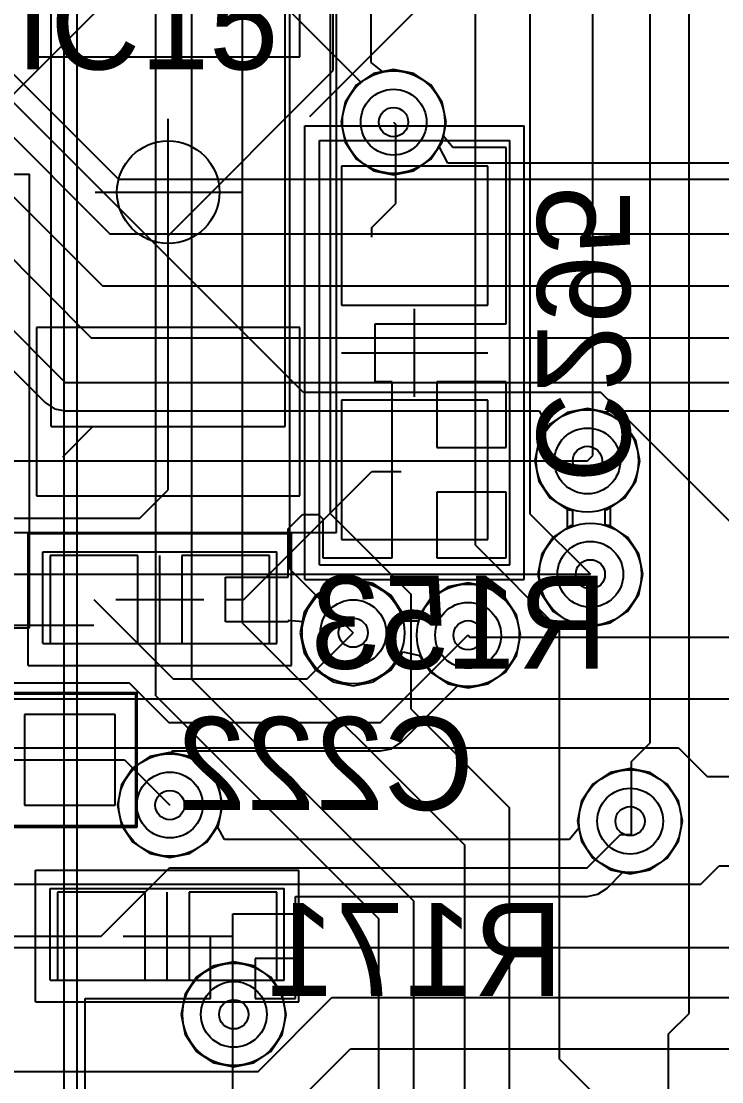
# Model space of a CAD drawing. Extents: x 28 to 300, y 18 to 330.
# Drawn here: x 179.59 to 184.38, y 114.7 to 121.95 of the extents above; entities that cross this region are included whole.
import ezdxf

# ---------------------------------------------------------------- set-up
doc = ezdxf.new("R2010")
doc.units = 0
for name, color, linetype in [('BOTTOMLAYER', 5, 'CONTINUOUS'), ('BOTTOMOVERLAY', 54, 'CONTINUOUS'), ('BOTTOMPASTE', 16, 'CONTINUOUS'), ('BOTTOMSOLDER', 6, 'CONTINUOUS'), ('DRILLDRAWING', 1, 'CONTINUOUS'), ('INTERNALPLANE1', 76, 'CONTINUOUS'), ('INTERNALPLANE6', 136, 'CONTINUOUS'), ('MECHANICAL14', 56, 'CONTINUOUS'), ('MECHANICAL15', 56, 'CONTINUOUS'), ('MECHANICAL16', 56, 'CONTINUOUS'), ('MIDLAYER1', 16, 'CONTINUOUS'), ('MIDLAYER3', 90, 'CONTINUOUS'), ('MULTILAYER', 9, 'CONTINUOUS'), ('TOPLAYER', 1, 'CONTINUOUS'), ('TOPOVERLAY', 2, 'CONTINUOUS'), ('VIAHOLELAYER', 16, 'CONTINUOUS')]:
    doc.layers.add(name, color=color, linetype=linetype)

msp = doc.modelspace()

# ---------------------------------------------------------------- linework, layer by layer
at = {"layer": 'BOTTOMLAYER'}
for p, q in [((181.7226, 121.6073), (181.7226, 123.5)), ((181.9816, 121.6639), (181.9816, 123.5)), ((179.694, 122.852), (179.694, 121.702)), ((181.494, 121.702), (181.494, 122.852)), ((178.8968, 120.807), (180.3668, 122.277)), ((179.694, 121.702), (181.494, 121.702)), ((180.594, 120.4787), (181.7226, 121.6073)), ((182.0601, 121.5995), (181.9816, 121.6639)), ((182.1346, 121.6143), (182.0601, 121.5995)), ((182.2719, 121.587), (182.1346, 121.6143)), ((182.3884, 121.5092), (182.2719, 121.587)), ((182.4662, 121.3927), (182.3884, 121.5092)), ((182.4935, 121.2554), (182.4662, 121.3927)), ((182.1346, 121.2554), (182.151, 121.239)), ((182.151, 120.7), (182.151, 121.239)), ((182.4746, 121.1603), (182.4935, 121.2554)), ((182.539, 121.0817), (182.4746, 121.1603)), ((182.905, 121.0817), (182.539, 121.0817)), ((182.905, 119.8777), (182.905, 121.0817)), ((182.778, 120.9547), (181.778, 120.9547)), ((181.778, 120.9547), (181.778, 120.0047)), ((182.778, 120.0047), (182.778, 120.9547)), ((181.9866, 120.5356), (182.1044, 120.6534)), ((182.1044, 120.6534), (182.151, 120.7)), ((181.9866, 120.4797), (181.9866, 120.5356)), ((180.594, 119.277), (180.594, 120.4787)), ((181.9866, 120.4688), (181.9866, 120.4797)), ((181.778, 120.0047), (182.778, 120.0047)), ((182.0076, 119.4817), (182.0076, 119.8777)), ((182.0076, 119.8777), (182.905, 119.8777)), ((181.494, 119.852), (179.694, 119.852)), ((179.694, 119.852), (179.694, 118.702)), ((181.494, 118.702), (181.494, 119.852)), ((182.1256, 119.4817), (182.0076, 119.4817)), ((182.1256, 118.8795), (182.1256, 119.4817)), ((182.905, 119.4817), (182.4304, 119.4817)), ((182.4304, 119.4817), (182.4304, 119.0321)), ((182.905, 119.0321), (182.905, 119.4817)), ((182.778, 119.3547), (181.778, 119.3547)), ((181.778, 119.3547), (181.778, 118.4047)), ((182.778, 118.4047), (182.778, 119.3547)), ((180.594, 118.7432), (180.594, 119.277)), ((183.4591, 119.2995), (183.3218, 119.2722)), ((183.5965, 119.2722), (183.4591, 119.2995)), ((183.3218, 119.2722), (183.2053, 119.1944)), ((183.7129, 119.1944), (183.5965, 119.2722)), ((179.874, 118.9694), (180.0772, 119.1726)), ((183.2053, 119.1944), (183.1275, 119.0779)), ((183.7907, 119.0779), (183.7129, 119.1944)), ((183.1275, 119.0779), (183.1002, 118.9406)), ((183.818, 118.9406), (183.7907, 119.0779)), ((182.4304, 119.0321), (182.905, 119.0321)), ((183.1002, 118.9406), (183.1275, 118.8032)), ((183.7907, 118.8032), (183.818, 118.9406)), ((181.1116, 117.9938), (181.9866, 118.8688)), ((181.9866, 118.8688), (182.1864, 118.8688)), ((182.1256, 118.2777), (182.1256, 118.8795)), ((183.1275, 118.8032), (183.2053, 118.6868)), ((183.7129, 118.6868), (183.7907, 118.8032)), ((179.694, 118.702), (181.494, 118.702)), ((180.4, 118.5492), (180.594, 118.7432)), ((182.905, 118.7273), (182.4304, 118.7273)), ((182.4304, 118.7273), (182.4304, 118.2777)), ((182.905, 118.2777), (182.905, 118.7273)), ((183.2053, 118.6868), (183.3218, 118.609)), ((183.5965, 118.609), (183.7129, 118.6868)), ((181.4136, 118.477), (181.5116, 118.575)), ((181.5116, 118.575), (181.621, 118.575)), ((181.621, 118.575), (181.621, 118.575)), ((181.621, 118.575), (181.621, 118.575)), ((181.621, 118.575), (181.651, 118.545)), ((183.3218, 118.609), (183.357, 118.602)), ((183.357, 118.602), (183.357, 118.5004)), ((183.5816, 118.6061), (183.5965, 118.609)), ((183.5816, 118.5045), (183.5816, 118.6061)), ((178.8968, 118.5492), (180.4, 118.5492)), ((181.651, 118.545), (181.651, 118.2777)), ((183.3421, 118.4975), (183.2257, 118.4197)), ((183.357, 118.5004), (183.3421, 118.4975)), ((183.6168, 118.4975), (183.5816, 118.5045)), ((183.7332, 118.4197), (183.6168, 118.4975)), ((181.4136, 118.4208), (181.4136, 118.477)), ((181.4136, 118.1462), (181.4136, 118.4208)), ((181.4136, 118.4208), (181.4136, 118.4208)), ((183.2257, 118.4197), (183.1479, 118.3032)), ((183.811, 118.3032), (183.7332, 118.4197)), ((181.778, 118.4047), (182.778, 118.4047)), ((180.3866, 118.2938), (179.7866, 118.2938)), ((179.7866, 118.2938), (179.7866, 117.6938)), ((180.3866, 117.6938), (180.3866, 118.2938)), ((181.2866, 118.2938), (180.6866, 118.2938)), ((180.6866, 118.2938), (180.6866, 117.6938)), ((181.2866, 117.6938), (181.2866, 118.2938)), ((181.651, 118.2777), (182.1256, 118.2777)), ((182.4304, 118.2777), (182.905, 118.2777)), ((183.1479, 118.3032), (183.1205, 118.1659)), ((183.8383, 118.1659), (183.811, 118.3032)), ((180.9863, 117.8414), (180.9863, 118.1462)), ((180.9863, 118.1462), (181.4136, 118.1462)), ((181.8589, 118.126), (181.7216, 118.0987)), ((181.9963, 118.0987), (181.8589, 118.126)), ((183.1205, 118.1659), (183.1479, 118.0285)), ((183.811, 118.0285), (183.8383, 118.1659)), ((181.7216, 118.0987), (181.6051, 118.0209)), ((182.1127, 118.0209), (181.9963, 118.0987)), ((182.5064, 118.0809), (182.39, 118.0031)), ((182.6438, 118.1082), (182.5064, 118.0809)), ((182.7811, 118.0809), (182.6438, 118.1082)), ((182.8976, 118.0031), (182.7811, 118.0809)), ((180.0866, 117.9938), (180.6283, 117.4521)), ((180.9866, 117.9938), (181.1116, 117.9938)), ((180.9866, 117.9938), (181.032, 117.9938)), ((181.6051, 118.0209), (181.5273, 117.9044)), ((182.1905, 117.9044), (182.1127, 118.0209)), ((182.39, 118.0031), (182.3122, 117.8867)), ((182.9754, 117.8867), (182.8976, 118.0031)), ((183.1479, 118.0285), (183.2257, 117.9121)), ((183.7332, 117.9121), (183.811, 118.0285)), ((181.5273, 117.9044), (181.5147, 117.8409)), ((182.2023, 117.845), (182.1905, 117.9044)), ((183.2257, 117.9121), (183.3421, 117.8343)), ((183.6168, 117.8343), (183.7332, 117.9121)), ((181.4136, 117.8414), (180.9863, 117.8414)), ((181.5147, 117.8409), (181.4136, 117.8509)), ((181.4136, 117.8509), (181.4136, 117.8414)), ((182.3039, 117.845), (182.2023, 117.845)), ((182.3122, 117.8867), (182.3039, 117.845)), ((183.0027, 117.7493), (182.9754, 117.8867)), ((183.3421, 117.8343), (183.4794, 117.807)), ((183.4794, 117.807), (183.6168, 117.8343)), ((176.2079, 117.8179), (180.0866, 117.8179)), ((181.544, 117.4521), (181.8589, 117.7671)), ((179.7866, 117.6938), (180.3866, 117.6938)), ((180.6866, 117.6938), (181.2866, 117.6938)), ((182.046, 117.1537), (182.6426, 117.7502)), ((182.6426, 117.7502), (182.6435, 117.7493)), ((182.6435, 117.7493), (182.6438, 117.7493)), ((182.9754, 117.612), (183.0027, 117.7493)), ((182.8976, 117.4955), (182.9754, 117.612)), ((182.7811, 117.4177), (182.8976, 117.4955)), ((176.4718, 117.4242), (180.3272, 117.4242)), ((180.3272, 117.4242), (180.5978, 117.1537)), ((180.6283, 117.4521), (181.544, 117.4521)), ((182.1834, 117.0163), (182.5718, 117.4047)), ((182.5718, 117.4047), (182.6438, 117.3904)), ((182.6438, 117.3904), (182.7811, 117.4177)), ((179.6118, 117.2092), (179.6118, 116.5892)), ((180.2318, 117.2092), (179.6118, 117.2092)), ((180.2318, 116.5892), (180.2318, 117.2092)), ((180.5978, 117.1537), (182.046, 117.1537)), ((180.6284, 116.9436), (180.62, 116.9594)), ((180.62, 116.9594), (182.046, 116.9594)), ((182.046, 116.9594), (182.1204, 116.9742)), ((182.1204, 116.9742), (182.1834, 117.0163)), ((179.9218, 116.8992), (180.2954, 116.8992)), ((180.2954, 116.8992), (180.6054, 116.5893)), ((180.7427, 116.9208), (180.6284, 116.9436)), ((180.8591, 116.8431), (180.7427, 116.9208)), ((180.9369, 116.7266), (180.8591, 116.8431)), ((183.7512, 116.8382), (183.6139, 116.8109)), ((183.8886, 116.8109), (183.7512, 116.8382)), ((183.6139, 116.8109), (183.4974, 116.7331)), ((184.005, 116.7331), (183.8886, 116.8109)), ((180.9643, 116.5893), (180.9369, 116.7266)), ((183.4974, 116.7331), (183.4196, 116.6167)), ((184.0828, 116.6167), (184.005, 116.7331)), ((183.4196, 116.6167), (183.3923, 116.4793)), ((184.1101, 116.4793), (184.0828, 116.6167)), ((179.6118, 116.5892), (180.2318, 116.5892)), ((180.9369, 116.4519), (180.9643, 116.5893)), ((180.9313, 116.4435), (180.9369, 116.4519)), ((183.3923, 116.4793), (183.4016, 116.4325)), ((184.0828, 116.342), (184.1101, 116.4793)), ((180.9792, 116.3539), (180.9313, 116.4435)), ((183.4016, 116.4325), (183.3372, 116.3539)), ((183.457, 116.1597), (183.6852, 116.3879)), ((183.6852, 116.3879), (183.7512, 116.3879)), ((183.7512, 116.3879), (183.7614, 116.3879)), ((183.3372, 116.3539), (180.9792, 116.3539)), ((184.005, 116.2255), (184.0828, 116.342)), ((183.8886, 116.1477), (184.005, 116.2255)), ((180.1366, 115.6938), (180.6025, 116.1597)), ((180.6025, 116.1597), (183.457, 116.1597)), ((183.5943, 116.0224), (183.7022, 116.1302)), ((183.7022, 116.1302), (183.7512, 116.1204)), ((183.7512, 116.1204), (183.8886, 116.1477)), ((183.5313, 115.9803), (183.5943, 116.0224)), ((180.4366, 115.9938), (179.8366, 115.9938)), ((179.8366, 115.9938), (179.8366, 115.3938)), ((180.4366, 115.3938), (180.4366, 115.9938)), ((181.3366, 115.9938), (180.7366, 115.9938)), ((180.7366, 115.9938), (180.7366, 115.3938)), ((181.3366, 115.3938), (181.3366, 115.9938)), ((181.4636, 115.8462), (181.4636, 115.9655)), ((181.4636, 115.9655), (183.457, 115.9655)), ((183.457, 115.9655), (183.5313, 115.9803)), ((181.0363, 115.6941), (181.0363, 115.8462)), ((181.0363, 115.8462), (181.4636, 115.8462)), ((178.7808, 115.6938), (180.1366, 115.6938)), ((180.8842, 115.2668), (180.8842, 115.6941)), ((180.8842, 115.6941), (181.0363, 115.6941)), ((181.0366, 115.1594), (181.0366, 115.6938)), ((181.4636, 115.5414), (181.189, 115.5414)), ((181.189, 115.5414), (181.189, 115.2668)), ((181.4636, 115.2668), (181.4636, 115.5414)), ((179.8366, 115.3938), (180.4366, 115.3938)), ((180.7366, 115.3938), (181.3366, 115.3938)), ((180.0264, 114.6208), (180.0264, 115.2668)), ((180.0264, 115.2668), (180.5636, 115.2668)), ((180.5636, 115.2668), (180.5636, 115.2668)), ((180.5636, 115.2668), (180.5636, 115.2668)), ((180.5636, 115.2668), (180.5636, 115.2668)), ((180.5636, 115.2668), (180.6096, 115.2668)), ((180.6096, 115.2668), (180.6096, 115.2668)), ((180.6096, 115.2668), (180.8842, 115.2668)), ((181.189, 115.2668), (181.4636, 115.2668)), ((181.0366, 114.1938), (181.0366, 115.1594))]:
    msp.add_line(p, q, dxfattribs=at)
for centre in [(182.1346, 121.2554), (183.4591, 118.9406), (183.4794, 118.1659), (181.8589, 117.7671), (182.6438, 117.7493), (180.6054, 116.5893), (183.7512, 116.4793), (181.0424, 115.1594)]:
    msp.add_circle(centre, 0.225, dxfattribs=at)
at = {"layer": 'BOTTOMOVERLAY'}
for p, q in [((181.5616, 121.2938), (182.4116, 122.1438)), ((179.794, 120.227), (179.794, 121.327)), ((181.394, 120.227), (181.394, 121.327)), ((181.778, 119.6797), (182.778, 119.6797))]:
    msp.add_line(p, q, dxfattribs=at)
at = {"layer": 'BOTTOMPASTE'}
for p, q in [((179.694, 122.852), (179.694, 121.702)), ((181.494, 121.702), (181.494, 122.852)), ((179.694, 121.702), (181.494, 121.702)), ((182.778, 120.9547), (181.778, 120.9547)), ((181.778, 120.9547), (181.778, 120.0047)), ((182.778, 120.0047), (182.778, 120.9547)), ((181.778, 120.0047), (182.778, 120.0047)), ((181.494, 119.852), (179.694, 119.852)), ((179.694, 119.852), (179.694, 118.702)), ((181.494, 118.702), (181.494, 119.852)), ((182.778, 119.3547), (181.778, 119.3547)), ((181.778, 119.3547), (181.778, 118.4047)), ((182.778, 118.4047), (182.778, 119.3547)), ((179.694, 118.702), (181.494, 118.702)), ((181.778, 118.4047), (182.778, 118.4047)), ((180.3866, 118.2938), (179.7866, 118.2938)), ((179.7866, 118.2938), (179.7866, 117.6938)), ((180.3866, 117.6938), (180.3866, 118.2938)), ((181.2866, 118.2938), (180.6866, 118.2938)), ((180.6866, 118.2938), (180.6866, 117.6938)), ((181.2866, 117.6938), (181.2866, 118.2938)), ((179.7866, 117.6938), (180.3866, 117.6938)), ((180.6866, 117.6938), (181.2866, 117.6938)), ((179.6118, 117.2092), (179.6118, 116.5892)), ((180.2318, 117.2092), (179.6118, 117.2092)), ((180.2318, 116.5892), (180.2318, 117.2092)), ((179.6118, 116.5892), (180.2318, 116.5892)), ((180.4366, 115.9938), (179.8366, 115.9938)), ((179.8366, 115.9938), (179.8366, 115.3938)), ((180.4366, 115.3938), (180.4366, 115.9938)), ((181.3366, 115.9938), (180.7366, 115.9938)), ((180.7366, 115.9938), (180.7366, 115.3938)), ((181.3366, 115.3938), (181.3366, 115.9938)), ((179.8366, 115.3938), (180.4366, 115.3938)), ((180.7366, 115.3938), (181.3366, 115.3938))]:
    msp.add_line(p, q, dxfattribs=at)
at = {"layer": 'BOTTOMSOLDER'}
for p, q in [((179.694, 122.852), (179.694, 121.702)), ((181.494, 121.702), (181.494, 122.852)), ((179.694, 121.702), (181.494, 121.702)), ((182.778, 120.9547), (181.778, 120.9547)), ((181.778, 120.9547), (181.778, 120.0047)), ((182.778, 120.0047), (182.778, 120.9547)), ((181.778, 120.0047), (182.778, 120.0047)), ((181.494, 119.852), (179.694, 119.852)), ((179.694, 119.852), (179.694, 118.702)), ((181.494, 118.702), (181.494, 119.852)), ((182.778, 119.3547), (181.778, 119.3547)), ((181.778, 119.3547), (181.778, 118.4047)), ((182.778, 118.4047), (182.778, 119.3547)), ((179.694, 118.702), (181.494, 118.702)), ((181.778, 118.4047), (182.778, 118.4047)), ((180.3866, 118.2938), (179.7866, 118.2938)), ((179.7866, 118.2938), (179.7866, 117.6938)), ((180.3866, 117.6938), (180.3866, 118.2938)), ((181.2866, 118.2938), (180.6866, 118.2938)), ((180.6866, 118.2938), (180.6866, 117.6938)), ((181.2866, 117.6938), (181.2866, 118.2938)), ((179.7866, 117.6938), (180.3866, 117.6938)), ((180.6866, 117.6938), (181.2866, 117.6938)), ((179.6118, 117.2092), (179.6118, 116.5892)), ((180.2318, 117.2092), (179.6118, 117.2092)), ((180.2318, 116.5892), (180.2318, 117.2092)), ((179.6118, 116.5892), (180.2318, 116.5892)), ((180.4366, 115.9938), (179.8366, 115.9938)), ((179.8366, 115.9938), (179.8366, 115.3938)), ((180.4366, 115.3938), (180.4366, 115.9938)), ((181.3366, 115.9938), (180.7366, 115.9938)), ((180.7366, 115.9938), (180.7366, 115.3938)), ((181.3366, 115.3938), (181.3366, 115.9938)), ((179.8366, 115.3938), (180.4366, 115.3938)), ((180.7366, 115.3938), (181.3366, 115.3938))]:
    msp.add_line(p, q, dxfattribs=at)
at = {"layer": 'DRILLDRAWING'}
for centre in [(182.1346, 121.2554), (183.4591, 118.9406), (183.4794, 118.1659), (181.8589, 117.7671), (182.6438, 117.7493), (180.6054, 116.5893), (183.7512, 116.4793), (181.0424, 115.1594)]:
    msp.add_circle(centre, 0.1, dxfattribs=at)
at = {"layer": 'INTERNALPLANE1'}
for centre in [(182.1346, 121.2554), (183.4591, 118.9406), (183.4794, 118.1659), (181.8589, 117.7671), (182.6438, 117.7493), (180.6054, 116.5893), (183.7512, 116.4793), (181.0424, 115.1594)]:
    msp.add_circle(centre, 0.35, dxfattribs=at)
at = {"layer": 'INTERNALPLANE6'}
for centre in [(183.4591, 118.9406), (183.4794, 118.1659), (181.8589, 117.7671), (182.6438, 117.7493), (183.7512, 116.4793), (181.0424, 115.1594)]:
    msp.add_circle(centre, 0.35, dxfattribs=at)
at = {"layer": 'MECHANICAL14'}
for p, q in [((179.794, 119.177), (179.794, 122.377)), ((181.394, 119.177), (181.394, 122.377)), ((181.628, 118.2297), (181.628, 121.1297)), ((181.628, 121.1297), (182.928, 121.1297)), ((182.928, 118.2297), (182.928, 121.1297)), ((179.794, 119.177), (181.394, 119.177)), ((179.7366, 117.6938), (179.7366, 118.3188)), ((179.7366, 118.3188), (181.3366, 118.3188)), ((181.3366, 117.6938), (181.3366, 118.3188)), ((181.628, 118.2297), (182.928, 118.2297)), ((179.7366, 117.6938), (181.3366, 117.6938)), ((178.5718, 117.3492), (180.3718, 117.3492)), ((180.3718, 116.4492), (180.3718, 117.3492)), ((178.5718, 116.4492), (180.3718, 116.4492)), ((179.7866, 115.3938), (179.7866, 116.0188)), ((179.7866, 116.0188), (181.3866, 116.0188)), ((181.3866, 115.3938), (181.3866, 116.0188)), ((179.7866, 115.3938), (181.3866, 115.3938))]:
    msp.add_line(p, q, dxfattribs=at)
at = {"layer": 'MECHANICAL15'}
for p, q in [((181.744, 118.452), (181.744, 123.102)), ((179.9718, 103.9242), (179.9718, 122.9242)), ((180.594, 120.277), (180.594, 121.277)), ((181.528, 121.2297), (183.028, 121.2297)), ((181.528, 118.1297), (181.528, 121.2297)), ((183.028, 118.1297), (183.028, 121.2297)), ((180.094, 120.777), (181.094, 120.777)), ((182.278, 119.3797), (182.278, 119.9797)), ((181.978, 119.6797), (182.578, 119.6797)), ((179.444, 118.452), (181.744, 118.452)), ((181.528, 118.1297), (183.028, 118.1297)), ((179.6866, 115.2438), (179.6866, 116.1438)), ((179.6866, 116.1438), (181.4866, 116.1438)), ((181.4866, 115.2438), (181.4866, 116.1438)), ((180.5866, 115.3938), (180.5866, 115.9938)), ((180.2866, 115.6938), (180.8866, 115.6938)), ((179.6866, 115.2438), (181.4866, 115.2438))]:
    msp.add_line(p, q, dxfattribs=at)
msp.add_circle((180.594, 120.777), 0.35, dxfattribs=at)
at = {"layer": 'MECHANICAL16'}
for p, q in [((178.1468, 120.8992), (179.6468, 120.8992)), ((179.6468, 117.7992), (179.6468, 120.8992)), ((179.6366, 117.5438), (179.6366, 118.4438)), ((179.6366, 118.4438), (181.4366, 118.4438)), ((181.4366, 117.5438), (181.4366, 118.4438)), ((180.5366, 117.6938), (180.5366, 118.2938)), ((180.2366, 117.9938), (180.8366, 117.9938)), ((178.1468, 117.7992), (179.6468, 117.7992)), ((179.6366, 117.5438), (181.4366, 117.5438)), ((178.5618, 117.3592), (180.3818, 117.3592)), ((180.3818, 116.4392), (180.3818, 117.3592)), ((178.9718, 116.8992), (179.9718, 116.8992)), ((178.5618, 116.4392), (180.3818, 116.4392))]:
    msp.add_line(p, q, dxfattribs=at)
at = {"layer": 'MIDLAYER1'}
for p, q in [((179.1792, 121.9403), (180.2542, 120.8653)), ((178.976, 121.7117), (180.1952, 120.4925)), ((178.7982, 121.4831), (180.1444, 120.1369)), ((178.595, 121.2545), (180.0682, 119.7813)), ((178.341, 121.0259), (179.8904, 119.4765)), ((178.2606, 120.8317), (179.7531, 119.3392)), ((180.2542, 120.8653), (189.4326, 120.8653)), ((180.1952, 120.4925), (189.517, 120.4925)), ((180.1444, 120.1369), (189.5424, 120.1369)), ((180.0682, 119.7813), (189.6186, 119.7813)), ((179.8904, 119.4765), (189.7202, 119.4765)), ((179.7531, 119.3392), (179.8161, 119.2971)), ((179.8161, 119.2971), (179.8904, 119.2823)), ((179.8904, 119.2823), (183.1294, 119.2823)), ((183.1294, 119.2823), (183.1893, 119.1703)), ((183.5965, 119.2722), (183.5975, 119.2823)), ((183.5975, 119.2823), (189.7202, 119.2823)), ((183.7129, 119.1944), (183.5965, 119.2722)), ((183.5965, 119.2722), (183.5965, 119.2722)), ((183.5965, 119.2722), (183.5965, 119.2722)), ((183.5965, 119.2722), (183.5965, 119.2722)), ((183.5965, 119.2722), (183.5965, 119.2722)), ((183.5965, 119.2722), (183.5965, 119.2722)), ((183.5965, 119.2722), (183.5965, 119.2722)), ((183.5965, 119.2722), (183.5965, 119.2722)), ((183.5965, 119.2722), (183.5965, 119.2722)), ((183.5965, 119.2722), (183.5965, 119.2722)), ((183.5965, 119.2722), (183.5965, 119.2722)), ((183.5965, 119.2722), (183.5965, 119.2722)), ((183.1893, 119.1703), (183.1275, 119.0779)), ((183.7907, 119.0779), (183.7129, 119.1944)), ((183.1275, 119.0779), (183.1002, 118.9406)), ((183.818, 118.9406), (183.7907, 119.0779)), ((183.1002, 118.9406), (183.1275, 118.8032)), ((183.7907, 118.8032), (183.818, 118.9406)), ((183.1275, 118.8032), (183.2053, 118.6868)), ((183.7129, 118.6868), (183.7907, 118.8032)), ((183.2053, 118.6868), (183.3204, 118.6099)), ((183.6182, 118.6235), (183.7129, 118.6868)), ((183.3204, 118.6099), (183.3204, 118.4829)), ((183.6182, 118.4965), (183.6182, 118.6235)), ((183.3204, 118.4829), (183.2257, 118.4197)), ((183.7332, 118.4197), (183.6182, 118.4965)), ((183.2257, 118.4197), (183.1479, 118.3032)), ((183.811, 118.3032), (183.7332, 118.4197)), ((183.1479, 118.3032), (183.1205, 118.1659)), ((183.8383, 118.1659), (183.811, 118.3032)), ((181.8589, 118.1297), (181.7202, 118.1021)), ((181.9977, 118.1021), (181.8589, 118.1297)), ((183.1205, 118.1659), (183.1479, 118.0285)), ((183.811, 118.0285), (183.8383, 118.1659)), ((181.7202, 118.1021), (181.6025, 118.0235)), ((182.1153, 118.0235), (181.9977, 118.1021)), ((182.5064, 118.0809), (182.39, 118.0031)), ((182.6438, 118.1082), (182.5064, 118.0809)), ((182.7811, 118.0809), (182.6438, 118.1082)), ((182.8976, 118.0031), (182.7811, 118.0809)), ((181.6025, 118.0235), (181.524, 117.9058)), ((182.1939, 117.9059), (182.1153, 118.0235)), ((182.39, 118.0031), (182.3122, 117.8867)), ((182.9754, 117.8867), (182.8976, 118.0031)), ((183.1479, 118.0285), (183.2257, 117.9121)), ((183.7332, 117.9121), (183.811, 118.0285)), ((181.524, 117.9058), (181.4964, 117.7671)), ((182.307, 117.8798), (182.1939, 117.9059)), ((183.2257, 117.9121), (183.3421, 117.8343)), ((183.6168, 117.8343), (183.7332, 117.9121)), ((182.3122, 117.8867), (182.307, 117.8798)), ((182.3122, 117.8867), (182.3122, 117.8867)), ((182.3122, 117.8867), (182.3122, 117.8867)), ((183.0027, 117.7493), (182.9754, 117.8867)), ((183.3421, 117.8343), (183.4794, 117.807)), ((183.4794, 117.807), (183.6168, 117.8343)), ((181.4964, 117.7671), (181.524, 117.6284)), ((182.9754, 117.612), (183.0027, 117.7493)), ((181.524, 117.6284), (181.6025, 117.5107)), ((182.1153, 117.5107), (182.1939, 117.6283)), ((182.1939, 117.6284), (182.2007, 117.6374)), ((182.1939, 117.6283), (182.1939, 117.6284)), ((182.1939, 117.6283), (182.1939, 117.6283)), ((182.2007, 117.6374), (182.3122, 117.612)), ((182.3122, 117.612), (182.39, 117.4955)), ((182.8976, 117.4955), (182.9754, 117.612)), ((181.6025, 117.5107), (181.7202, 117.4321)), ((181.9977, 117.4321), (182.1153, 117.5107)), ((182.39, 117.4955), (182.5064, 117.4177)), ((182.7811, 117.4177), (182.8976, 117.4955)), ((181.7202, 117.4321), (181.8589, 117.4045)), ((181.8589, 117.4045), (181.9977, 117.4321)), ((182.5064, 117.4177), (182.6438, 117.3904)), ((182.6438, 117.3904), (182.7811, 117.4177)), ((180.468, 116.9208), (180.3516, 116.8431)), ((180.6054, 116.9482), (180.468, 116.9208)), ((180.7427, 116.9208), (180.6054, 116.9482)), ((180.8591, 116.8431), (180.7427, 116.9208)), ((180.3516, 116.8431), (180.2738, 116.7266)), ((180.9369, 116.7266), (180.8591, 116.8431)), ((183.7512, 116.8382), (183.6139, 116.8109)), ((183.8886, 116.8109), (183.7512, 116.8382)), ((183.6139, 116.8109), (183.4974, 116.7331)), ((184.005, 116.7331), (183.8886, 116.8109)), ((180.2738, 116.7266), (180.2465, 116.5893)), ((180.9643, 116.5893), (180.9369, 116.7266)), ((183.4974, 116.7331), (183.4196, 116.6167)), ((184.0828, 116.6167), (184.005, 116.7331)), ((183.4196, 116.6167), (183.3923, 116.4793)), ((184.1101, 116.4793), (184.0828, 116.6167)), ((180.2465, 116.5893), (180.2738, 116.4519)), ((180.9369, 116.4519), (180.9643, 116.5893)), ((180.2738, 116.4519), (180.3516, 116.3355)), ((180.8591, 116.3355), (180.9369, 116.4519)), ((183.3923, 116.4793), (183.4196, 116.342)), ((184.0828, 116.342), (184.1101, 116.4793)), ((180.3516, 116.3355), (180.468, 116.2577)), ((180.7427, 116.2577), (180.8591, 116.3355)), ((183.4196, 116.342), (183.4974, 116.2255)), ((184.005, 116.2255), (184.0828, 116.342)), ((180.468, 116.2577), (180.6054, 116.2304)), ((180.6054, 116.2304), (180.7427, 116.2577)), ((183.4974, 116.2255), (183.6139, 116.1477)), ((183.8886, 116.1477), (184.005, 116.2255)), ((183.6139, 116.1477), (183.7512, 116.1204)), ((183.7512, 116.1204), (183.8886, 116.1477)), ((181.0424, 115.5183), (180.9051, 115.491)), ((181.1797, 115.491), (181.0424, 115.5183)), ((180.9051, 115.491), (180.7886, 115.4132)), ((181.2962, 115.4132), (181.1797, 115.491)), ((180.7886, 115.4132), (180.7108, 115.2967)), ((181.374, 115.2967), (181.2962, 115.4132)), ((180.7108, 115.2967), (180.6835, 115.1594)), ((181.4013, 115.1594), (181.374, 115.2967)), ((180.6835, 115.1594), (180.7108, 115.0221)), ((181.374, 115.0221), (181.4013, 115.1594)), ((180.7108, 115.0221), (180.7886, 114.9056)), ((181.2962, 114.9056), (181.374, 115.0221)), ((180.7886, 114.9056), (180.9051, 114.8278)), ((181.1797, 114.8278), (181.2962, 114.9056)), ((180.9051, 114.8278), (181.0424, 114.8005)), ((181.0424, 114.8005), (181.1797, 114.8278))]:
    msp.add_line(p, q, dxfattribs=at)
for centre in [(182.1346, 121.2554), (183.4591, 118.9406), (183.4794, 118.1659), (181.8589, 117.7671), (182.6438, 117.7493), (180.6054, 116.5893), (183.7512, 116.4793), (181.0424, 115.1594)]:
    msp.add_circle(centre, 0.225, dxfattribs=at)
at = {"layer": 'MIDLAYER3'}
for p, q in [((181.7028, 118.5785), (181.7028, 132.4977)), ((181.4257, 119.8397), (181.4257, 132.3968)), ((181.102, 117.8331), (181.102, 132.3718)), ((180.7566, 117.4481), (180.7566, 132.26)), ((180.509, 117.3365), (180.509, 132.1484)), ((184.1539, 115.165), (184.1539, 131.8246)), ((183.8886, 117.015), (183.8886, 130.3881)), ((183.069, 118.5763), (183.069, 130.3187)), ((183.4972, 118.9787), (183.4972, 130.3477)), ((182.6946, 118.364), (182.6946, 130.236)), ((179.8828, 113.7412), (179.8828, 124.6818)), ((181.4257, 119.7545), (181.4257, 119.8397)), ((181.4257, 118.2003), (181.4257, 119.8397)), ((183.4591, 118.9406), (183.4972, 118.9787)), ((181.7028, 118.5785), (182.2537, 118.0277)), ((183.069, 118.5763), (183.4794, 118.1659)), ((182.6946, 118.364), (183.2686, 117.79)), ((181.4257, 118.2003), (181.8589, 117.7671)), ((182.2537, 117.2442), (182.2537, 118.0277)), ((181.102, 117.8331), (182.6209, 116.3142)), ((183.2686, 114.8536), (183.2686, 117.79)), ((180.7566, 117.4481), (182.2729, 115.9317)), ((180.509, 117.3365), (182.033, 115.8125)), ((182.2537, 117.2442), (182.9277, 116.5702)), ((183.7602, 116.8866), (183.8886, 117.015)), ((183.7602, 116.4793), (183.7602, 116.8866)), ((182.9277, 114.5306), (182.9277, 116.5702)), ((183.7602, 116.3879), (183.7602, 116.4793)), ((182.6209, 114.1143), (182.6209, 116.3142)), ((182.2729, 113.672), (182.2729, 115.9317)), ((182.033, 113.1274), (182.033, 115.8125)), ((184.0142, 115.0253), (184.1539, 115.165)), ((184.0142, 114.245), (184.0142, 115.0253)), ((183.2686, 114.8536), (183.6241, 114.4981))]:
    msp.add_line(p, q, dxfattribs=at)
for centre in [(182.1346, 121.2554), (183.4591, 118.9406), (183.4794, 118.1659), (181.8589, 117.7671), (182.6438, 117.7493), (180.6054, 116.5893), (183.7512, 116.4793), (181.0424, 115.1594)]:
    msp.add_circle(centre, 0.225, dxfattribs=at)
at = {"layer": 'MULTILAYER'}
for centre in [(182.1346, 121.2554), (183.4591, 118.9406), (183.4794, 118.1659), (181.8589, 117.7671), (182.6438, 117.7493), (180.6054, 116.5893), (183.7512, 116.4793), (181.0424, 115.1594)]:
    msp.add_circle(centre, 0.225, dxfattribs=at)
at = {"layer": 'TOPLAYER'}
for p, q in [((181.9113, 121.5295), (178.3754, 125.0654)), ((181.5183, 119.4079), (178.374, 122.5522)), ((182.1346, 121.6143), (181.9973, 121.587)), ((182.1346, 121.6143), (181.9973, 121.587)), ((182.2719, 121.587), (182.1346, 121.6143)), ((182.2719, 121.587), (182.1346, 121.6143)), ((181.9973, 121.587), (181.8808, 121.5092)), ((181.9973, 121.587), (181.9113, 121.5295)), ((182.3884, 121.5092), (182.2719, 121.587)), ((182.3884, 121.5092), (182.2719, 121.587)), ((181.8808, 121.5092), (181.803, 121.3927)), ((182.4662, 121.3927), (182.3884, 121.5092)), ((182.4662, 121.3927), (182.3884, 121.5092)), ((181.803, 121.3927), (181.7757, 121.2554)), ((182.4935, 121.2554), (182.4662, 121.3927)), ((182.4935, 121.2554), (182.4662, 121.3927)), ((181.7757, 121.2554), (181.803, 121.1181)), ((182.4662, 121.1181), (182.4935, 121.2554)), ((182.4662, 121.1181), (182.4935, 121.2554)), ((181.803, 121.1181), (181.8808, 121.0016)), ((182.3884, 121.0016), (182.4662, 121.1181)), ((182.4461, 121.088), (182.4662, 121.1181)), ((182.506, 120.976), (182.4461, 121.088)), ((181.8808, 121.0016), (181.9973, 120.9238)), ((182.2719, 120.9238), (182.3884, 121.0016)), ((191.7268, 120.976), (182.506, 120.976)), ((181.9973, 120.9238), (182.1346, 120.8965)), ((182.1346, 120.8965), (182.2719, 120.9238)), ((183.5503, 119.4079), (181.5183, 119.4079)), ((184.584, 118.3742), (183.5503, 119.4079)), ((179.0268, 118.9406), (183.4591, 118.9406)), ((178.8744, 118.1659), (183.4794, 118.1659)), ((182.6435, 117.7493), (182.6438, 117.7493)), ((182.6435, 117.7493), (182.6436, 117.7492)), ((182.6436, 117.7492), (182.6553, 117.7375)), ((182.6553, 117.7375), (189.0116, 117.7375)), ((177.3619, 117.3143), (186.0794, 117.3143)), ((179.4761, 116.9794), (184.0814, 116.9794)), ((184.0814, 116.9794), (184.2767, 116.7841)), ((184.2767, 116.7841), (184.7926, 116.7841)), ((184.2347, 116.0484), (184.3608, 116.1745)), ((184.3608, 116.1745), (184.7672, 116.1745)), ((178.4934, 116.0484), (184.2347, 116.0484)), ((178.5442, 115.6166), (181.4996, 115.6166)), ((178.5442, 115.6166), (185.5636, 115.6166)), ((181.2091, 114.7693), (181.7135, 115.2737)), ((181.7135, 115.2737), (188.589, 115.2737)), ((181.457, 114.5407), (181.8405, 114.9242)), ((181.8405, 114.9242), (185.2019, 114.9242)), ((179.0703, 114.7693), (181.2091, 114.7693))]:
    msp.add_line(p, q, dxfattribs=at)
for centre in [(182.1346, 121.2554), (183.4591, 118.9406), (183.4794, 118.1659), (181.8589, 117.7671), (182.6438, 117.7493), (180.6054, 116.5893), (183.7512, 116.4793), (181.0424, 115.1594)]:
    msp.add_circle(centre, 0.225, dxfattribs=at)
at = {"layer": 'VIAHOLELAYER'}
for centre in [(182.1346, 121.2554), (183.4591, 118.9406), (183.4794, 118.1659), (181.8589, 117.7671), (182.6438, 117.7493), (180.6054, 116.5893), (183.7512, 116.4793), (181.0424, 115.1594)]:
    msp.add_circle(centre, 0.1, dxfattribs=at)

# ---------------------------------------------------------------- texts
at = {"layer": 'BOTTOMOVERLAY', "text_generation_flag": 2}
msp.add_text('C295', height=0.635, rotation=270, dxfattribs=at).set_placement((183.1162, 118.7907))
for s, p in [('R153', (183.5988, 117.5207)), ('C222', (182.6844, 116.5555)), ('R171', (183.294, 115.2855))]:
    msp.add_text(s, height=0.635, dxfattribs=at).set_placement(p)
at = {"layer": 'TOPOVERLAY'}
msp.add_text('IC15', height=0.635, rotation=360, dxfattribs=at).set_placement((179.5526, 121.6152))

doc.saveas('drawing.dxf')
